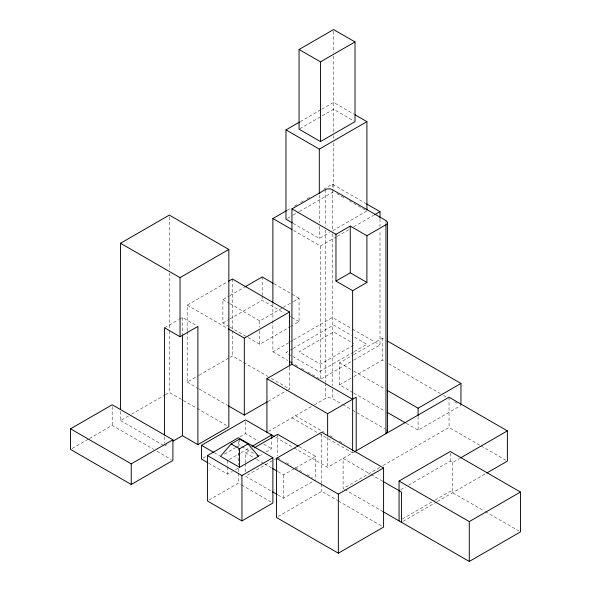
<?xml version="1.0" encoding="UTF-8"?>
<svg xmlns="http://www.w3.org/2000/svg" width="591" height="591" viewBox="0 0 591 591"><rect width="100%" height="100%" fill="white"/><g stroke="black" fill="none" stroke-linecap="round" stroke-linejoin="round"><path stroke-width="0.44" stroke-dasharray="2.96 2.22" d="M300.258 121.635L320.891 109.727M321.689 109.269L333.59 102.398L354.223 114.307M299.859 128.742L333.59 109.269L354.223 121.177M287.167 210.285L291.134 207.995M294.311 206.163L297.487 204.331M300.656 202.499L303.833 200.667M307.01 198.835L310.179 197.002M323.669 189.216L332.401 184.17L365.726 203.415M287.566 218.308L292.323 215.552M293.121 215.094L298.677 211.888M299.467 211.43L333.59 191.735M187.184 330.775L187.184 305.119L227.653 281.759M164.571 327.798L178.541 319.731M179.317 319.28L182.42 317.493L197.121 325.981M293.121 223.346L319.303 238.461L329.623 232.507M332.792 230.675L366.915 210.972L347.08 199.522M229.175 326.616L222.896 322.989L222.896 299.622L229.175 295.995M229.965 295.544L244.105 287.381M293.513 230.446L320.499 246.019L336.368 236.858M337.158 236.4L349.059 229.53M353.824 226.781L373.66 215.323M222.896 322.989L229.175 319.362M229.965 318.911L262.175 300.309L284.153 313.001M229.958 303.708L259.789 320.928L282.572 307.778M283.362 307.32L292.789 301.875M293.572 301.425L299.068 298.248L299.068 321.615L293.572 324.791M72.109 448.525L88.613 438.995M89.404 438.544L112.194 425.387L153.734 449.367M120.527 411.388L120.527 420.57L128.402 416.027M131.549 414.21L164.608 395.128M165.391 394.67L169.329 392.394L196.308 407.975M187.184 331.691L187.184 382.089L198.295 375.677M199.086 375.219L229.242 357.806M230.032 357.348L232.418 355.974L242.731 361.928M248.013 337.498L259.789 344.294L289.642 327.059M290.432 326.601L292.789 325.242M272.887 320.595L272.887 351.852L289.546 342.233M290.344 341.775L292.722 340.401M293.513 339.943L332.401 317.493L351.446 328.485M292.323 348.875L285.978 352.539L292.323 356.203M293.121 348.417L333.59 325.05L351.837 335.592M164.571 445.998L166.898 444.654M353.448 345.203L320.499 364.226L299.068 351.852L333.59 331.92L353.425 343.378M268.122 401.333L287.167 390.333M287.965 389.875L289.546 388.959L289.546 366.974M353.425 352.081L319.303 371.783L293.121 356.661M354.223 351.623L366.915 344.294L352.635 336.05M353.034 392.623L339.537 384.837L339.537 362.844L353.034 355.058M353.824 354.6L382.392 338.111L384.771 339.485M307.8 372.012L320.499 379.341L353.034 360.554M353.824 360.096L380.013 344.981L380.013 230.047M203.038 458.151L206.185 456.333M240.005 436.808L245.509 433.631L258.208 440.96M339.537 384.837L353.034 377.051M353.824 376.593L382.392 360.096L384.771 361.47M224.477 454.014L235.587 447.601M236.385 447.143L239.554 445.311L241.143 446.227M268.499 431.356L313.511 405.367M314.294 404.909L325.257 398.585A5.053 2.918 0 0 1 332.401 398.585L341.99 404.118M229.227 459.525L240.234 453.164M241.025 452.713L249.675 447.719M245.509 462.76L245.509 452.869L250.998 449.707M208.608 463.181L227.653 474.174L232.374 471.448M235.521 469.638L237.877 468.271M259.109 456.016L263.047 453.74M266.186 451.93L271.697 448.746L271.697 439.586M276.861 458.136L245.509 476.235L271.697 491.357M209.007 500.06L238.365 483.106L240.722 484.465M278.043 471.655L283.599 474.861L294.569 468.523M295.352 468.072L315.734 456.311L315.734 479.67M294.089 447.934L327.636 467.304L354.061 452.049M278.043 495.022L283.599 498.228L314.951 480.128M406.194 423.319L418.096 430.196L460.95 405.456M278.043 516.556L321.689 491.357L337.557 500.518M379.747 467.451L343.112 488.609L343.112 458.372L370.284 474.056M382.938 465.612L449.049 427.448L480.202 445.437M400.654 489.747L405.456 486.977M408.654 485.13L450.239 461.12L452.617 462.494L459.761 458.372M402.257 519.061L434.245 500.592M435.042 500.126L450.239 491.357L484.546 511.163M403.032 521.358L436.623 501.966M437.421 501.5L485.942 473.487M336.767 193.567L343.903 197.69M273.951 283.746L291.223 293.72M292.006 294.17L299.068 298.248M352.236 328.943L380.013 344.981M388.738 363.768L440.317 393.547M443.494 395.379L446.663 397.211M454.605 401.791L457.774 403.623M288.866 315.727L291.223 317.086M292.006 317.537L299.068 321.615M339.537 362.844L353.034 370.638M353.824 371.096L384.771 388.959M481.008 445.895L505.77 460.197M222.896 299.622L229.175 303.249M353.824 393.081L384.771 410.952M229.958 327.067L247.23 337.04M272.887 351.852L287.965 360.554M295.101 364.684L298.278 366.516M301.454 368.348L304.624 370.18M187.184 305.119L227.653 328.485M342.795 404.584L351.586 409.659M352.384 410.124L385.162 429.044M243.522 362.386L268.122 376.593M271.299 378.425L289.546 388.959M485.344 511.621L518.868 530.977M295.5 415.761L324.252 432.361M329.844 435.589L333.841 437.901M339.433 441.122L344.221 443.893M291.932 417.822L318.29 433.04M319.088 433.506L352.635 452.869M371.082 474.521L383.071 481.436M187.184 382.089L198.295 388.501M199.086 388.959L227.653 405.456M299.068 446.685L315.734 456.311M275.716 437.325L293.291 447.476M344.708 489.533L383.071 511.68M263.756 444.166L271.697 448.746M197.106 408.433L227.254 425.845M277.644 457.685L280.821 459.517M286.376 462.723L291.134 465.472M295.101 467.762L301.454 471.426M307.01 474.632L312.558 477.838M338.348 500.976L381.993 526.175M241.941 446.685L254.632 454.014M245.509 452.869L255.822 458.83M256.62 459.288L263.756 463.41M264.554 463.869L271.697 467.991M214.164 452.64L219.719 455.853M241.505 484.923L271.313 502.128M120.527 420.57L163.781 445.548M156.925 451.206L171.301 459.51M452.617 462.494L452.617 492.731M450.239 453.245L450.239 461.12M449.049 397.211L449.049 427.448M418.096 416.448L418.096 430.196M385.96 220.591L385.96 223.354M382.392 338.111L382.392 360.096M380.013 219.017L380.013 226.375M333.59 31.382L333.59 52.459M333.59 56.123L333.59 131.867M333.59 135.553L333.59 139.232M333.59 142.919L333.59 188.972M332.401 184.17L332.401 187.849M332.401 189.667L332.401 230.165M332.401 233.822L332.401 385.701M332.401 389.38L332.401 398.585M327.636 437.325L327.636 467.304M325.257 189.667L325.257 226.486M325.257 230.165L325.257 382.015M325.257 382.938L325.257 398.585M321.689 434.075L321.689 483.172M321.689 484.081L321.689 491.357M320.499 246.019L320.499 379.341M319.303 195.178L319.303 222.807M319.303 226.486L319.303 238.461M283.599 474.861L283.599 498.228M277.644 434.319L277.644 455.883M272.887 304.04L272.887 319.672M262.175 276.95L262.175 294.924M262.175 295.818L262.175 300.309M259.789 320.928L259.789 327.222M259.789 330.812L259.789 344.294M245.509 421.715L245.509 433.631M245.509 463.654L245.509 471.744M239.554 439.076L239.554 445.311M238.365 441.381L238.365 446.826M238.365 447.734L238.365 464.969M238.365 468.597L238.365 472.224M238.365 473.132L238.365 483.106M232.418 279.011L232.418 355.974M227.653 460.433L227.653 465.93M227.653 466.846L227.653 474.174M182.42 317.493L182.42 333.981M169.329 216.934L169.329 269.297M169.329 272.976L169.329 329.926M169.329 330.849L169.329 392.394M164.571 436.838L164.571 443.25M112.194 406.564L112.194 425.387"/><path stroke-width="0.89" d="M387.437 222.659L387.437 431.57M231.14 443.937L220.509 456.304L239.554 467.304L258.599 456.304L247.976 443.937L239.554 439.076L231.14 443.937L239.554 448.798L247.976 443.937M299.068 49.481L333.59 29.55L355.014 41.917L355.014 121.635L320.499 141.567L299.068 129.193L299.068 49.481L320.499 61.848L355.014 41.917M292.323 222.888L285.978 219.224L285.978 129.88L299.467 122.093M120.527 409.548L120.527 243.27L169.329 215.094L228.843 249.454L228.843 426.761L197.896 444.624L182.42 435.693L173.111 441.071M285.978 129.88L319.303 149.124L366.915 121.635L366.915 210.056M272.887 303.124L272.887 218.537L286.376 210.743M352.635 399.272L291.932 364.219L291.932 208.911L325.257 189.667A5.053 2.918 0 0 1 332.401 189.667L385.96 220.591A5.053 2.918 0 0 1 385.96 224.72L385.96 433.631A5.053 2.918 0 0 0 387.024 430.411M120.527 243.27L180.041 277.63L228.843 249.454M228.451 281.301L232.418 279.011L289.546 311.996L289.546 366.058M244.888 286.923L262.175 276.95L273.16 283.296M291.932 208.911L335.969 234.339L350.256 226.094L366.915 235.713L385.96 224.72M374.458 214.865L380.013 211.659L380.013 218.101M164.571 435.006L164.571 327.798L180.041 336.73L197.896 326.424L197.896 444.624M70.536 428.822L112.194 404.769L172.904 439.815L172.904 460.433L131.239 484.48L70.536 449.433L70.536 428.822L131.239 463.869L172.904 439.815M335.969 234.339L335.969 281.072L350.256 272.82L366.915 282.446L366.915 235.713M228.451 328.943L244.319 338.111L289.546 311.996M335.969 281.072L352.635 290.691L366.915 282.446M266.933 432.257L266.933 378.654L291.932 364.219M228.451 405.914L244.319 415.074L267.331 401.791M207.818 462.723L201.465 459.059L201.465 445.311L245.509 419.883L274.121 436.409M207.419 455.617L238.365 437.754L272.887 457.685L272.887 503.037L241.941 520.907L207.419 500.976L207.419 455.617L241.941 475.548L272.887 457.685M252.032 446.353L271.697 435.006L271.697 438.67M254.13 447.897L277.644 434.319L298.278 446.227M266.933 378.654L327.636 413.7L356.203 397.211L356.203 450.807M276.455 458.372L321.689 432.257L383.581 467.991L383.581 527.091L338.348 553.206L276.455 517.472L276.455 458.372L338.348 494.106L383.581 467.991M387.149 390.333L418.096 408.204L460.95 383.463L460.95 404.54M354.26 451.93L449.049 397.211L507.373 430.883L507.373 461.12L486.74 473.029M399.058 520.907L399.058 481.044L450.239 451.494L520.464 492.044L520.464 531.9L469.284 561.45L383.071 511.68M460.552 457.914L507.373 430.883M399.058 481.044L469.284 521.594L520.464 492.044M355.014 114.765L366.915 121.635M366.523 203.873L380.013 211.659M272.887 218.537L291.932 229.53M387.149 340.859L460.95 383.463M387.149 412.326L405.404 422.861M289.546 361.47L291.932 362.844M383.071 481.436L401.437 492.044L401.437 522.281M257.011 455.388L258.599 456.304M272.488 468.449L277.245 471.197M201.465 445.311L213.373 452.181M272.488 491.815L277.245 494.564M469.284 521.594L469.284 561.45M418.096 408.204L418.096 415.532M352.635 290.691L352.635 451.051M350.256 226.094L350.256 272.82M338.348 494.106L338.348 553.206M327.636 413.7L327.636 435.508M320.499 61.848L320.499 141.567M319.303 149.124L319.303 193.331M244.319 338.111L244.319 415.074M241.941 475.548L241.941 520.907M239.554 448.798L239.554 467.304M182.42 334.898L182.42 435.693M180.041 277.63L180.041 336.73M131.239 463.869L131.239 484.48"/></g></svg>
